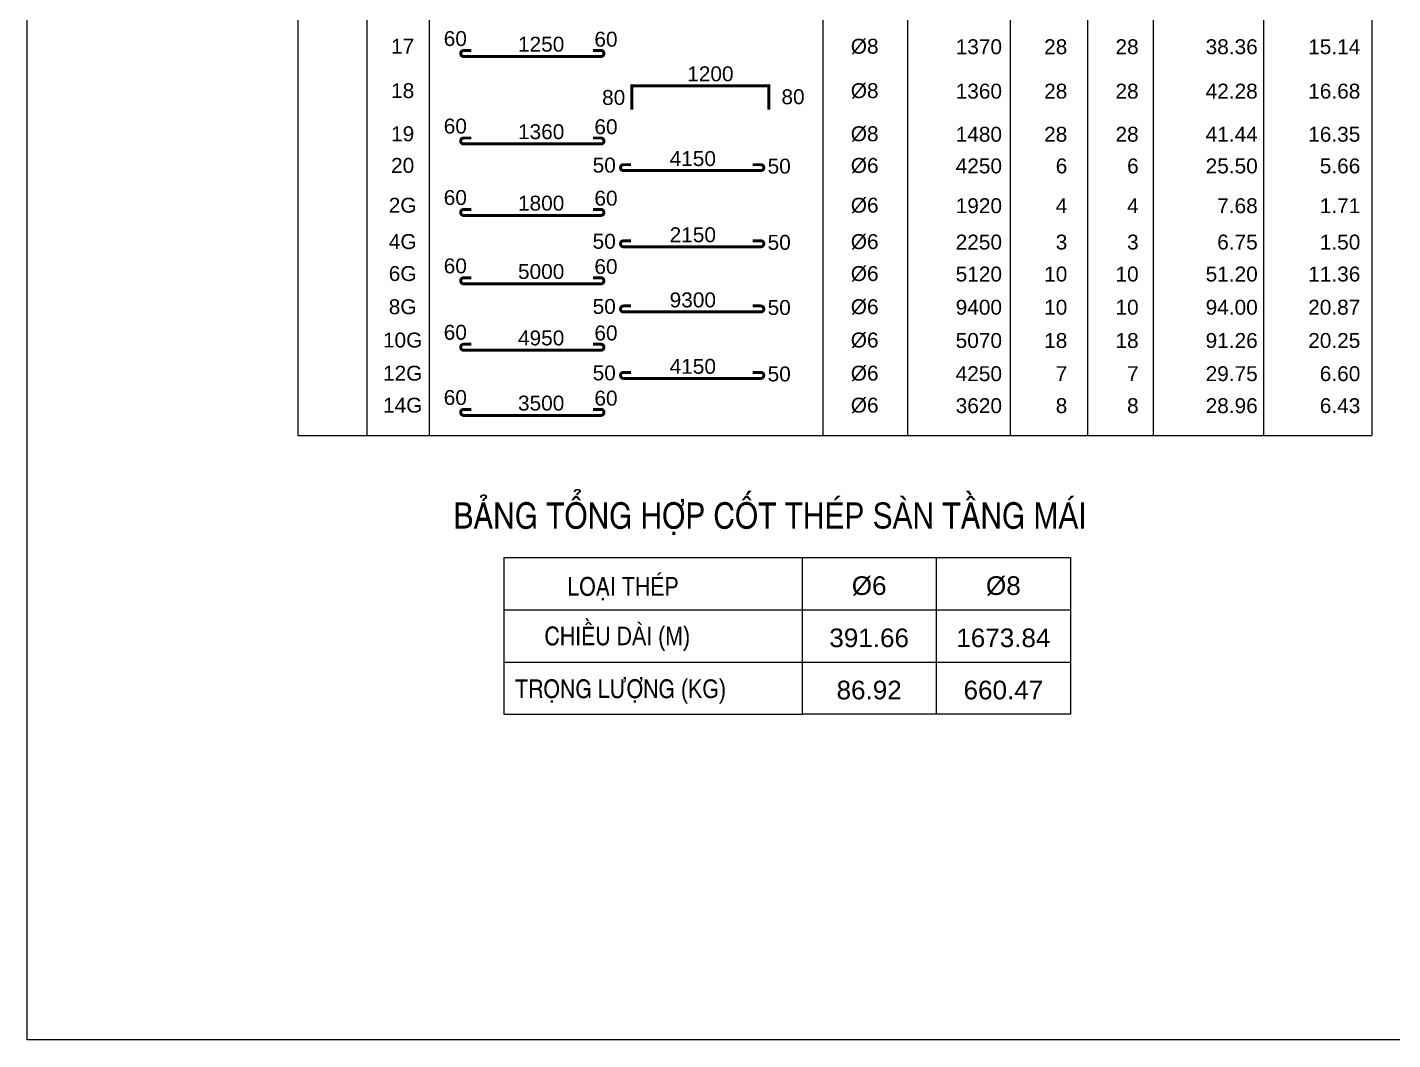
# Model space of a CAD drawing. Header units: millimetres. Extents: x -559287 to -299624, y 2351330 to 2655682.
# Drawn here: x -386947 to -368635, y 2387616 to 2401191 of the extents above; entities that cross this region are included whole.
import ezdxf
from ezdxf.enums import TextEntityAlignment as Align

# ---------------------------------------------------------------- set-up
doc = ezdxf.new("R2010")
doc.units = ezdxf.units.MM
doc.header["$LTSCALE"] = 10
for name, color, linetype, lineweight in [('Net thay', 4, 'Continuous', 25), ('Text', 54, 'Continuous', 25), ('Thep doc', 140, 'Continuous', 60), ('TKTHEP', 54, 'Continuous', 25)]:
    doc.layers.add(name, color=color, linetype=linetype, lineweight=lineweight)
doc.layers.add('ththep', color=3, linetype='Continuous')
doc.styles.add('NGHIA5', font='arial_0.ttf', dxfattribs={"height": 180})
doc.styles.add('STYLE1-S1', font='VHARIALN.TTF')

# ---------------------------------------------------------------- blocks, each defined once
blk = doc.blocks.new('NGHIA_THKE')
at = {"layer": 'TKTHEP', "style": 'NGHIA5'}
for tag, p in [('KT1', (-6747, 220)), ('KT2', (-5931, 212)), ('KT3', (-4910, 212)), ('KT4', (-3927, 212)), ('KT5', (-2978, 212)), ('KT6', (-2066, 212)), ('KT7', (-1094, 212)), ('DK', (0, 0)), ('CD1T', (2069, -8)), ('1T', (3164, -8)), ('TST', (4360, -8)), ('TCD', (6357, -8)), ('TL', (8076, -8)), ('KT8', (-6747, -258)), ('KT9', (-5931, -266)), ('KT10', (-4910, -266)), ('KT11', (-3927, -266)), ('KT12', (-2978, -266)), ('KT13', (-2066, -266)), ('KT14', (-1094, -266))]:
    blk.add_attdef(tag, text='', height=250, dxfattribs=at).set_placement(p, align=Align.RIGHT)
blk.add_attdef('SHT', text='', height=250, dxfattribs=at).set_placement((-7979, 0), align=Align.CENTER)

msp = doc.modelspace()

# ---------------------------------------------------------------- linework, layer by layer
at = {"layer": 'Net thay', "linetype": 'Continuous'}
for p, q in [((-383316.6, 2411835.2), (-383316.6, 2395718)), ((-382392.2, 2411835.2), (-382392.2, 2395718)), ((-381556.7, 2411835.2), (-381556.7, 2395718)), ((-376278.3, 2411835.2), (-376278.3, 2395718)), ((-375141.6, 2411835.2), (-375141.6, 2395718)), ((-373764.7, 2411835.2), (-373764.7, 2395718)), ((-371847.3, 2411835.2), (-371847.3, 2395718)), ((-370365.5, 2411835.2), (-370365.5, 2395718)), ((-368916.5, 2411835.2), (-368916.5, 2395718)), ((-372730, 2411284.9), (-372730, 2395718)), ((-383316.6, 2395718), (-368916.5, 2395718))]:
    msp.add_line(p, q, dxfattribs=at)
at = {"layer": 'Thep doc', "const_width": 40}
for points in [[(-380992.5, 2400880.3), (-381094.9, 2400880.3, 1), (-381094.9, 2400800.3), (-379253, 2400800.3, 1), (-379253, 2400880.3), (-379360.7, 2400880.3)], [(-380992.5, 2399706.6), (-381094.9, 2399706.6, 1), (-381094.9, 2399626.6), (-379253, 2399626.6, 1), (-379253, 2399706.6), (-379360.7, 2399706.6)], [(-378848.5, 2399349.2), (-378950.9, 2399349.2, 1), (-378950.9, 2399269.2), (-377109.1, 2399269.2, 1), (-377109.1, 2399349.2), (-377216.7, 2399349.2)], [(-380992.5, 2398748.7), (-381094.9, 2398748.7, 1), (-381094.9, 2398668.7), (-379253, 2398668.7, 1), (-379253, 2398748.7), (-379360.7, 2398748.7)], [(-378848.5, 2398328), (-378950.9, 2398328, 1), (-378950.9, 2398248), (-377109.1, 2398248, 1), (-377109.1, 2398328), (-377216.7, 2398328)], [(-380992.5, 2397832), (-381094.9, 2397832, 1), (-381094.9, 2397752), (-379253, 2397752, 1), (-379253, 2397832), (-379360.7, 2397832)], [(-378848.5, 2397454.2), (-378950.9, 2397454.2, 1), (-378950.9, 2397374.2), (-377109.1, 2397374.2, 1), (-377109.1, 2397454.2), (-377216.7, 2397454.2)], [(-380992.5, 2396941), (-381094.9, 2396941, 1), (-381094.9, 2396861), (-379253, 2396861, 1), (-379253, 2396941), (-379360.7, 2396941)], [(-378848.5, 2396563.3), (-378950.9, 2396563.3, 1), (-378950.9, 2396483.3), (-377109.1, 2396483.3, 1), (-377109.1, 2396563.3), (-377216.7, 2396563.3)], [(-380992.5, 2396067.3), (-381094.9, 2396067.3, 1), (-381094.9, 2395987.3), (-379253, 2395987.3, 1), (-379253, 2396067.3), (-379360.7, 2396067.3)]]:
    msp.add_lwpolyline(points, format="xyb", dxfattribs=at)
msp.add_lwpolyline([(-378840.5, 2400084.9), (-378840.5, 2400404.9), (-377000.5, 2400404.9), (-377000.5, 2400084.9)], dxfattribs=at)
at = {"layer": 'ththep', "color": 3}
for p, q in [((-380556.2, 2394079.4), (-376556.2, 2394079.4)), ((-380556.2, 2394079.4), (-380556.2, 2391979.4)), ((-376556.2, 2394079.4), (-376556.2, 2391979.4)), ((-380556.2, 2393379.4), (-376556.2, 2393379.4)), ((-380556.2, 2392679.4), (-376556.2, 2392679.4)), ((-380556.2, 2391979.4), (-376556.2, 2391979.4))]:
    msp.add_line(p, q, dxfattribs=at)
at = {"layer": 'ththep'}
for p, q in [((-376556.2, 2394079.4), (-372956.2, 2394079.4)), ((-374756.2, 2394079.4), (-374756.2, 2391979.4)), ((-372956.2, 2394079.4), (-372956.2, 2391979.4)), ((-376556.2, 2393379.4), (-372956.2, 2393379.4)), ((-376556.2, 2392679.4), (-372956.2, 2392679.4)), ((-372956.2, 2391979.4), (-376556.2, 2391979.4))]:
    msp.add_line(p, q, dxfattribs=at)
msp.add_lwpolyline([(-386947, 2414478.6), (-367699.3, 2414478.6), (-367699.3, 2387615.7), (-386947, 2387615.7)], close=True, dxfattribs=at)

# ---------------------------------------------------------------- block references
at = {"layer": 'TKTHEP'}
ref = msp.add_blockref('NGHIA_THKE', (-375530, 2400837.2), dxfattribs=dict(at, xscale=0.7999999999301508, yscale=0.7999999998137355, zscale=0.8))
ref.add_attrib('SHT', '17', dxfattribs={"height": 200, "style": 'NGHIA5'}).set_placement((-381913, 2400837.2), align=Align.CENTER)
ref.add_attrib('KT1', '60', dxfattribs={"height": 200, "style": 'NGHIA5'}).set_placement((-381051.4, 2400940.2), align=Align.RIGHT)
ref.add_attrib('KT2', '1250', dxfattribs={"height": 200, "style": 'NGHIA5'}).set_placement((-379744.8, 2400864.8), align=Align.RIGHT)
ref.add_attrib('KT3', '60', dxfattribs={"height": 200, "style": 'NGHIA5'}).set_placement((-379030.7, 2400931.7), align=Align.RIGHT)
ref.add_attrib('DK', '%%c8', dxfattribs={"height": 200, "style": 'NGHIA5'}).set_placement((-375530, 2400837.2), align=Align.RIGHT)
ref.add_attrib('CD1T', '1370', dxfattribs={"height": 200, "style": 'NGHIA5'}).set_placement((-373874.5, 2400830.6), align=Align.RIGHT)
ref.add_attrib('1T', '28', dxfattribs={"height": 200, "style": 'NGHIA5'}).set_placement((-372998.8, 2400830.6), align=Align.RIGHT)
ref.add_attrib('TST', '28', dxfattribs={"height": 200, "style": 'NGHIA5'}).set_placement((-372041.8, 2400830.6), align=Align.RIGHT)
ref.add_attrib('TCD', '38.36', dxfattribs={"height": 200, "style": 'NGHIA5'}).set_placement((-370444.6, 2400830.6), align=Align.RIGHT)
ref.add_attrib('TL', '15.14', dxfattribs={"height": 200, "style": 'NGHIA5'}).set_placement((-369068.8, 2400830.6), align=Align.RIGHT)
ref = msp.add_blockref('NGHIA_THKE', (-375530, 2400241.6), dxfattribs=dict(at, xscale=0.7999999999301508, yscale=0.7999999998137355, zscale=0.8))
ref.add_attrib('SHT', '18', dxfattribs={"height": 200, "style": 'NGHIA5'}).set_placement((-381913, 2400241.6), align=Align.CENTER)
ref.add_attrib('KT1', '80', dxfattribs={"height": 200, "style": 'NGHIA5'}).set_placement((-378927.5, 2400150.3), align=Align.RIGHT)
ref.add_attrib('KT2', '1200', dxfattribs={"height": 200, "style": 'NGHIA5'}).set_placement((-377475, 2400467.5), align=Align.RIGHT)
ref.add_attrib('KT3', '80', dxfattribs={"height": 200, "style": 'NGHIA5'}).set_placement((-376522, 2400160), align=Align.RIGHT)
ref.add_attrib('DK', '%%c8', dxfattribs={"height": 200, "style": 'NGHIA5'}).set_placement((-375530, 2400241.6), align=Align.RIGHT)
ref.add_attrib('CD1T', '1360', dxfattribs={"height": 200, "style": 'NGHIA5'}).set_placement((-373874.5, 2400235), align=Align.RIGHT)
ref.add_attrib('1T', '28', dxfattribs={"height": 200, "style": 'NGHIA5'}).set_placement((-372998.8, 2400235), align=Align.RIGHT)
ref.add_attrib('TST', '28', dxfattribs={"height": 200, "style": 'NGHIA5'}).set_placement((-372041.8, 2400235), align=Align.RIGHT)
ref.add_attrib('TCD', '42.28', dxfattribs={"height": 200, "style": 'NGHIA5'}).set_placement((-370444.6, 2400235), align=Align.RIGHT)
ref.add_attrib('TL', '16.68', dxfattribs={"height": 200, "style": 'NGHIA5'}).set_placement((-369068.8, 2400235), align=Align.RIGHT)
ref = msp.add_blockref('NGHIA_THKE', (-375530, 2399663.5), dxfattribs=dict(at, xscale=0.7999999999301508, yscale=0.7999999998137355, zscale=0.8))
ref.add_attrib('SHT', '19', dxfattribs={"height": 200, "style": 'NGHIA5'}).set_placement((-381913, 2399663.5), align=Align.CENTER)
ref.add_attrib('KT1', '60', dxfattribs={"height": 200, "style": 'NGHIA5'}).set_placement((-381051.4, 2399766.5), align=Align.RIGHT)
ref.add_attrib('KT2', '1360', dxfattribs={"height": 200, "style": 'NGHIA5'}).set_placement((-379744.8, 2399691.1), align=Align.RIGHT)
ref.add_attrib('KT3', '60', dxfattribs={"height": 200, "style": 'NGHIA5'}).set_placement((-379030.7, 2399758), align=Align.RIGHT)
ref.add_attrib('DK', '%%c8', dxfattribs={"height": 200, "style": 'NGHIA5'}).set_placement((-375530, 2399663.5), align=Align.RIGHT)
ref.add_attrib('CD1T', '1480', dxfattribs={"height": 200, "style": 'NGHIA5'}).set_placement((-373874.5, 2399656.9), align=Align.RIGHT)
ref.add_attrib('1T', '28', dxfattribs={"height": 200, "style": 'NGHIA5'}).set_placement((-372998.8, 2399656.9), align=Align.RIGHT)
ref.add_attrib('TST', '28', dxfattribs={"height": 200, "style": 'NGHIA5'}).set_placement((-372041.8, 2399656.9), align=Align.RIGHT)
ref.add_attrib('TCD', '41.44', dxfattribs={"height": 200, "style": 'NGHIA5'}).set_placement((-370444.6, 2399656.9), align=Align.RIGHT)
ref.add_attrib('TL', '16.35', dxfattribs={"height": 200, "style": 'NGHIA5'}).set_placement((-369068.8, 2399656.9), align=Align.RIGHT)
ref = msp.add_blockref('NGHIA_THKE', (-375530, 2399239.1), dxfattribs=dict(at, xscale=0.7999999999301508, yscale=0.7999999998137355, zscale=0.8))
ref.add_attrib('SHT', '20', dxfattribs={"height": 200, "style": 'NGHIA5'}).set_placement((-381913, 2399239.1), align=Align.CENTER)
ref.add_attrib('KT1', '50', dxfattribs={"height": 200, "style": 'NGHIA5'}).set_placement((-379054.2, 2399243), align=Align.RIGHT)
ref.add_attrib('KT2', '4150', dxfattribs={"height": 200, "style": 'NGHIA5'}).set_placement((-377710.7, 2399330.6), align=Align.RIGHT)
ref.add_attrib('KT3', '50', dxfattribs={"height": 200, "style": 'NGHIA5'}).set_placement((-376707.5, 2399229.1), align=Align.RIGHT)
ref.add_attrib('DK', '%%c6', dxfattribs={"height": 200, "style": 'NGHIA5'}).set_placement((-375530, 2399239.1), align=Align.RIGHT)
ref.add_attrib('CD1T', '4250', dxfattribs={"height": 200, "style": 'NGHIA5'}).set_placement((-373874.5, 2399232.5), align=Align.RIGHT)
ref.add_attrib('1T', '6', dxfattribs={"height": 200, "style": 'NGHIA5'}).set_placement((-372998.8, 2399232.5), align=Align.RIGHT)
ref.add_attrib('TST', '6', dxfattribs={"height": 200, "style": 'NGHIA5'}).set_placement((-372041.8, 2399232.5), align=Align.RIGHT)
ref.add_attrib('TCD', '25.50', dxfattribs={"height": 200, "style": 'NGHIA5'}).set_placement((-370444.6, 2399232.5), align=Align.RIGHT)
ref.add_attrib('TL', '5.66', dxfattribs={"height": 200, "style": 'NGHIA5'}).set_placement((-369068.8, 2399232.5), align=Align.RIGHT)
ref = msp.add_blockref('NGHIA_THKE', (-375530, 2398705.6), dxfattribs=dict(at, xscale=0.7999999999301508, yscale=0.7999999998137355, zscale=0.8))
ref.add_attrib('SHT', '2G', dxfattribs={"height": 200, "style": 'NGHIA5'}).set_placement((-381913, 2398705.6), align=Align.CENTER)
ref.add_attrib('KT1', '60', dxfattribs={"height": 200, "style": 'NGHIA5'}).set_placement((-381051.4, 2398808.6), align=Align.RIGHT)
ref.add_attrib('KT2', '1800', dxfattribs={"height": 200, "style": 'NGHIA5'}).set_placement((-379744.8, 2398733.2), align=Align.RIGHT)
ref.add_attrib('KT3', '60', dxfattribs={"height": 200, "style": 'NGHIA5'}).set_placement((-379030.7, 2398800.1), align=Align.RIGHT)
ref.add_attrib('DK', '%%c6', dxfattribs={"height": 200, "style": 'NGHIA5'}).set_placement((-375530, 2398705.6), align=Align.RIGHT)
ref.add_attrib('CD1T', '1920', dxfattribs={"height": 200, "style": 'NGHIA5'}).set_placement((-373874.5, 2398699), align=Align.RIGHT)
ref.add_attrib('1T', '4', dxfattribs={"height": 200, "style": 'NGHIA5'}).set_placement((-372998.8, 2398699), align=Align.RIGHT)
ref.add_attrib('TST', '4', dxfattribs={"height": 200, "style": 'NGHIA5'}).set_placement((-372041.8, 2398699), align=Align.RIGHT)
ref.add_attrib('TCD', '7.68', dxfattribs={"height": 200, "style": 'NGHIA5'}).set_placement((-370444.6, 2398699), align=Align.RIGHT)
ref.add_attrib('TL', '1.71', dxfattribs={"height": 200, "style": 'NGHIA5'}).set_placement((-369068.8, 2398699), align=Align.RIGHT)
ref = msp.add_blockref('NGHIA_THKE', (-375530, 2398217.9), dxfattribs=dict(at, xscale=0.7999999999301508, yscale=0.7999999998137355, zscale=0.8))
ref.add_attrib('SHT', '4G', dxfattribs={"height": 200, "style": 'NGHIA5'}).set_placement((-381913, 2398217.9), align=Align.CENTER)
ref.add_attrib('KT1', '50', dxfattribs={"height": 200, "style": 'NGHIA5'}).set_placement((-379054.2, 2398221.8), align=Align.RIGHT)
ref.add_attrib('KT2', '2150', dxfattribs={"height": 200, "style": 'NGHIA5'}).set_placement((-377710.7, 2398309.5), align=Align.RIGHT)
ref.add_attrib('KT3', '50', dxfattribs={"height": 200, "style": 'NGHIA5'}).set_placement((-376707.5, 2398207.9), align=Align.RIGHT)
ref.add_attrib('DK', '%%c6', dxfattribs={"height": 200, "style": 'NGHIA5'}).set_placement((-375530, 2398217.9), align=Align.RIGHT)
ref.add_attrib('CD1T', '2250', dxfattribs={"height": 200, "style": 'NGHIA5'}).set_placement((-373874.5, 2398211.3), align=Align.RIGHT)
ref.add_attrib('1T', '3', dxfattribs={"height": 200, "style": 'NGHIA5'}).set_placement((-372998.8, 2398211.3), align=Align.RIGHT)
ref.add_attrib('TST', '3', dxfattribs={"height": 200, "style": 'NGHIA5'}).set_placement((-372041.8, 2398211.3), align=Align.RIGHT)
ref.add_attrib('TCD', '6.75', dxfattribs={"height": 200, "style": 'NGHIA5'}).set_placement((-370444.6, 2398211.3), align=Align.RIGHT)
ref.add_attrib('TL', '1.50', dxfattribs={"height": 200, "style": 'NGHIA5'}).set_placement((-369068.8, 2398211.3), align=Align.RIGHT)
ref = msp.add_blockref('NGHIA_THKE', (-375530, 2397789), dxfattribs=dict(at, xscale=0.7999999999301508, yscale=0.7999999998137355, zscale=0.8))
ref.add_attrib('SHT', '6G', dxfattribs={"height": 200, "style": 'NGHIA5'}).set_placement((-381913, 2397789), align=Align.CENTER)
ref.add_attrib('KT1', '60', dxfattribs={"height": 200, "style": 'NGHIA5'}).set_placement((-381051.4, 2397891.9), align=Align.RIGHT)
ref.add_attrib('KT2', '5000', dxfattribs={"height": 200, "style": 'NGHIA5'}).set_placement((-379744.8, 2397816.5), align=Align.RIGHT)
ref.add_attrib('KT3', '60', dxfattribs={"height": 200, "style": 'NGHIA5'}).set_placement((-379030.7, 2397883.5), align=Align.RIGHT)
ref.add_attrib('DK', '%%c6', dxfattribs={"height": 200, "style": 'NGHIA5'}).set_placement((-375530, 2397789), align=Align.RIGHT)
ref.add_attrib('CD1T', '5120', dxfattribs={"height": 200, "style": 'NGHIA5'}).set_placement((-373874.5, 2397782.3), align=Align.RIGHT)
ref.add_attrib('1T', '10', dxfattribs={"height": 200, "style": 'NGHIA5'}).set_placement((-372998.8, 2397782.3), align=Align.RIGHT)
ref.add_attrib('TST', '10', dxfattribs={"height": 200, "style": 'NGHIA5'}).set_placement((-372041.8, 2397782.3), align=Align.RIGHT)
ref.add_attrib('TCD', '51.20', dxfattribs={"height": 200, "style": 'NGHIA5'}).set_placement((-370444.6, 2397782.3), align=Align.RIGHT)
ref.add_attrib('TL', '11.36', dxfattribs={"height": 200, "style": 'NGHIA5'}).set_placement((-369068.8, 2397782.3), align=Align.RIGHT)
ref = msp.add_blockref('NGHIA_THKE', (-375530, 2397344.2), dxfattribs=dict(at, xscale=0.7999999999301508, yscale=0.7999999998137355, zscale=0.8))
ref.add_attrib('SHT', '8G', dxfattribs={"height": 200, "style": 'NGHIA5'}).set_placement((-381913, 2397344.2), align=Align.CENTER)
ref.add_attrib('KT1', '50', dxfattribs={"height": 200, "style": 'NGHIA5'}).set_placement((-379054.2, 2397348.1), align=Align.RIGHT)
ref.add_attrib('KT2', '9300', dxfattribs={"height": 200, "style": 'NGHIA5'}).set_placement((-377710.7, 2397435.7), align=Align.RIGHT)
ref.add_attrib('KT3', '50', dxfattribs={"height": 200, "style": 'NGHIA5'}).set_placement((-376707.5, 2397334.1), align=Align.RIGHT)
ref.add_attrib('DK', '%%c6', dxfattribs={"height": 200, "style": 'NGHIA5'}).set_placement((-375530, 2397344.2), align=Align.RIGHT)
ref.add_attrib('CD1T', '9400', dxfattribs={"height": 200, "style": 'NGHIA5'}).set_placement((-373874.5, 2397337.5), align=Align.RIGHT)
ref.add_attrib('1T', '10', dxfattribs={"height": 200, "style": 'NGHIA5'}).set_placement((-372998.8, 2397337.5), align=Align.RIGHT)
ref.add_attrib('TST', '10', dxfattribs={"height": 200, "style": 'NGHIA5'}).set_placement((-372041.8, 2397337.5), align=Align.RIGHT)
ref.add_attrib('TCD', '94.00', dxfattribs={"height": 200, "style": 'NGHIA5'}).set_placement((-370444.6, 2397337.5), align=Align.RIGHT)
ref.add_attrib('TL', '20.87', dxfattribs={"height": 200, "style": 'NGHIA5'}).set_placement((-369068.8, 2397337.5), align=Align.RIGHT)
ref = msp.add_blockref('NGHIA_THKE', (-375530, 2396898), dxfattribs=dict(at, xscale=0.7999999999301508, yscale=0.7999999998137355, zscale=0.8))
ref.add_attrib('SHT', '10G', dxfattribs={"height": 200, "style": 'NGHIA5'}).set_placement((-381913, 2396898), align=Align.CENTER)
ref.add_attrib('KT1', '60', dxfattribs={"height": 200, "style": 'NGHIA5'}).set_placement((-381051.4, 2397000.9), align=Align.RIGHT)
ref.add_attrib('KT2', '4950', dxfattribs={"height": 200, "style": 'NGHIA5'}).set_placement((-379744.8, 2396925.5), align=Align.RIGHT)
ref.add_attrib('KT3', '60', dxfattribs={"height": 200, "style": 'NGHIA5'}).set_placement((-379030.7, 2396992.5), align=Align.RIGHT)
ref.add_attrib('DK', '%%c6', dxfattribs={"height": 200, "style": 'NGHIA5'}).set_placement((-375530, 2396898), align=Align.RIGHT)
ref.add_attrib('CD1T', '5070', dxfattribs={"height": 200, "style": 'NGHIA5'}).set_placement((-373874.5, 2396891.4), align=Align.RIGHT)
ref.add_attrib('1T', '18', dxfattribs={"height": 200, "style": 'NGHIA5'}).set_placement((-372998.8, 2396891.4), align=Align.RIGHT)
ref.add_attrib('TST', '18', dxfattribs={"height": 200, "style": 'NGHIA5'}).set_placement((-372041.8, 2396891.4), align=Align.RIGHT)
ref.add_attrib('TCD', '91.26', dxfattribs={"height": 200, "style": 'NGHIA5'}).set_placement((-370444.6, 2396891.4), align=Align.RIGHT)
ref.add_attrib('TL', '20.25', dxfattribs={"height": 200, "style": 'NGHIA5'}).set_placement((-369068.8, 2396891.4), align=Align.RIGHT)
ref = msp.add_blockref('NGHIA_THKE', (-375530, 2396453.2), dxfattribs=dict(at, xscale=0.7999999999301508, yscale=0.7999999998137355, zscale=0.8))
ref.add_attrib('SHT', '12G', dxfattribs={"height": 200, "style": 'NGHIA5'}).set_placement((-381913, 2396453.2), align=Align.CENTER)
ref.add_attrib('KT1', '50', dxfattribs={"height": 200, "style": 'NGHIA5'}).set_placement((-379054.2, 2396457.1), align=Align.RIGHT)
ref.add_attrib('KT2', '4150', dxfattribs={"height": 200, "style": 'NGHIA5'}).set_placement((-377710.7, 2396544.7), align=Align.RIGHT)
ref.add_attrib('KT3', '50', dxfattribs={"height": 200, "style": 'NGHIA5'}).set_placement((-376707.5, 2396443.2), align=Align.RIGHT)
ref.add_attrib('DK', '%%c6', dxfattribs={"height": 200, "style": 'NGHIA5'}).set_placement((-375530, 2396453.2), align=Align.RIGHT)
ref.add_attrib('CD1T', '4250', dxfattribs={"height": 200, "style": 'NGHIA5'}).set_placement((-373874.5, 2396446.6), align=Align.RIGHT)
ref.add_attrib('1T', '7', dxfattribs={"height": 200, "style": 'NGHIA5'}).set_placement((-372998.8, 2396446.6), align=Align.RIGHT)
ref.add_attrib('TST', '7', dxfattribs={"height": 200, "style": 'NGHIA5'}).set_placement((-372041.8, 2396446.6), align=Align.RIGHT)
ref.add_attrib('TCD', '29.75', dxfattribs={"height": 200, "style": 'NGHIA5'}).set_placement((-370444.6, 2396446.6), align=Align.RIGHT)
ref.add_attrib('TL', '6.60', dxfattribs={"height": 200, "style": 'NGHIA5'}).set_placement((-369068.8, 2396446.6), align=Align.RIGHT)
ref = msp.add_blockref('NGHIA_THKE', (-375530, 2396024.2), dxfattribs=dict(at, xscale=0.7999999999301508, yscale=0.7999999998137355, zscale=0.8))
ref.add_attrib('SHT', '14G', dxfattribs={"height": 200, "style": 'NGHIA5'}).set_placement((-381913, 2396024.2), align=Align.CENTER)
ref.add_attrib('KT1', '60', dxfattribs={"height": 200, "style": 'NGHIA5'}).set_placement((-381051.4, 2396127.2), align=Align.RIGHT)
ref.add_attrib('KT2', '3500', dxfattribs={"height": 200, "style": 'NGHIA5'}).set_placement((-379744.8, 2396051.8), align=Align.RIGHT)
ref.add_attrib('KT3', '60', dxfattribs={"height": 200, "style": 'NGHIA5'}).set_placement((-379030.7, 2396118.7), align=Align.RIGHT)
ref.add_attrib('DK', '%%c6', dxfattribs={"height": 200, "style": 'NGHIA5'}).set_placement((-375530, 2396024.2), align=Align.RIGHT)
ref.add_attrib('CD1T', '3620', dxfattribs={"height": 200, "style": 'NGHIA5'}).set_placement((-373874.5, 2396017.6), align=Align.RIGHT)
ref.add_attrib('1T', '8', dxfattribs={"height": 200, "style": 'NGHIA5'}).set_placement((-372998.8, 2396017.6), align=Align.RIGHT)
ref.add_attrib('TST', '8', dxfattribs={"height": 200, "style": 'NGHIA5'}).set_placement((-372041.8, 2396017.6), align=Align.RIGHT)
ref.add_attrib('TCD', '28.96', dxfattribs={"height": 200, "style": 'NGHIA5'}).set_placement((-370444.6, 2396017.6), align=Align.RIGHT)
ref.add_attrib('TL', '6.43', dxfattribs={"height": 200, "style": 'NGHIA5'}).set_placement((-369068.8, 2396017.6), align=Align.RIGHT)

# ---------------------------------------------------------------- texts
at = {"layer": 'Text', "style": 'STYLE1-S1'}
msp.add_text('B¶NG tæng hîp cèt THÐP sµn tÇng m¸i', height=350, dxfattribs=at).set_placement((-372739.8, 2394469.9), align=Align.RIGHT)
at = {"layer": 'ththep', "style": 'STYLE1-S1'}
for s, p in [('lo¹i thÐp', (-379703.7, 2393569.5)), ('chiÒu dµi (M)', (-380010.8, 2392905.1)), ('träng l\xadîng (kG)', (-380405.7, 2392196.8))]:
    msp.add_text(s, height=250, dxfattribs=at).set_placement(p)
at = {"layer": 'ththep', "style": 'NGHIA5'}
for s, p in [('%%c6', (-375656.2, 2393579.4)), ('%%c8', (-373856.2, 2393579.4)), ('391.66', (-375656.2, 2392879.4)), ('1673.84', (-373856.2, 2392879.4)), ('86.92', (-375656.2, 2392179.4)), ('660.47', (-373856.2, 2392179.4))]:
    msp.add_text(s, height=250, dxfattribs=at).set_placement(p, align=Align.CENTER)

doc.saveas('drawing.dxf')
